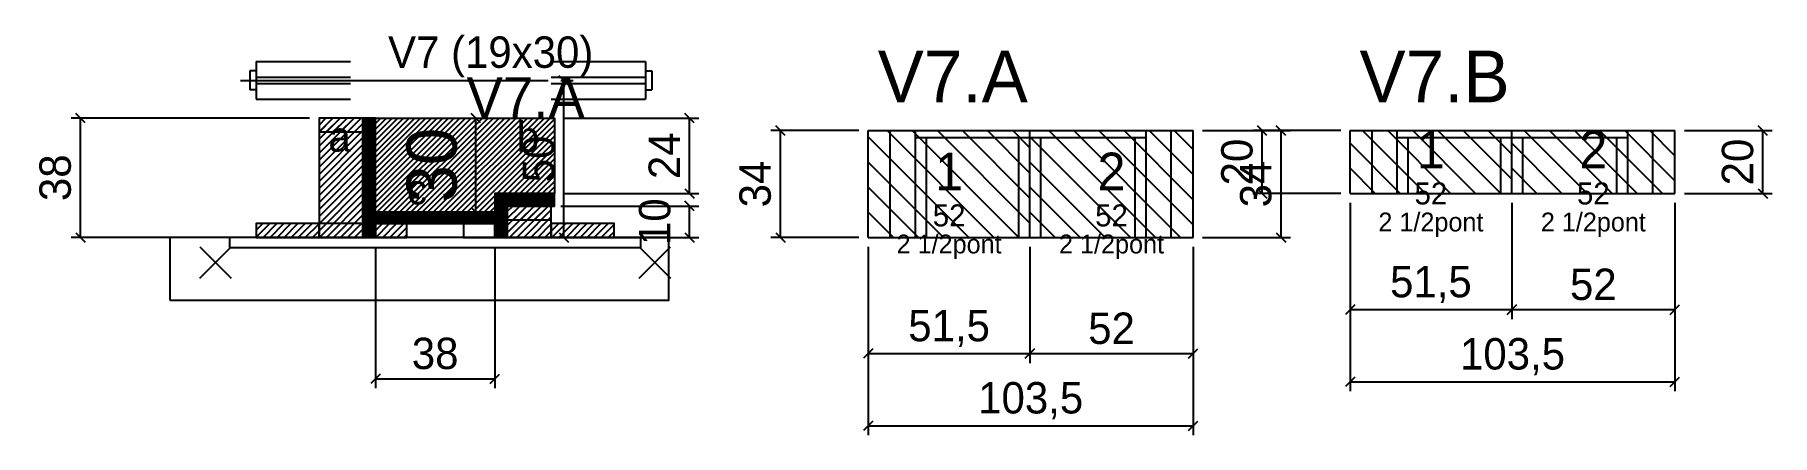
# Model space of a CAD drawing. Extents: x -69 to 485, y -97 to 31.
import ezdxf
from ezdxf.enums import TextEntityAlignment as Align

# ---------------------------------------------------------------- set-up
doc = ezdxf.new("R2010")
doc.units = 0
for name, color, linetype in [('5', 5, 'Continuous'), ('barrote', 126, 'Continuous'), ('CONCRETO', 251, 'Continuous'), ('COTA', 241, 'Continuous'), ('Cota Seção (2x)', 241, 'Continuous'), ('detalhes', 7, 'Continuous'), ('Hachura', 251, 'Continuous'), ('Madeira', 126, 'Continuous'), ('NOMENCLATURA', 7, 'Continuous'), ('Painéis', 200, 'Continuous'), ('presilha', 224, 'Continuous'), ('Reaproveitamento', 30, 'Continuous'), ('SARR_2.2x7', 40, 'Continuous'), ('SARR_3.5x7', 81, 'Continuous'), ('SCO-___-LAJ', 224, 'Continuous'), ('TENSOR', 224, 'Continuous'), ('texto', 7, 'Continuous'), ('Texto Seção', 7, 'Continuous')]:
    doc.layers.add(name, color=color, linetype=linetype)
doc.dimstyles.new('PAINEL', dxfattribs={"dimtxt": 10, "dimasz": 3, "dimexe": 3, "dimexo": 3, "dimgap": 3, "dimtad": 1, "dimblk": 'OBLIQUE', "dimblk1": 'OBLIQUE', "dimcen": 2.5, "dimclrd": 4, "dimclre": 4, "dimclrt": 240, "dimazin": 3, "dimtfac": 1, "dimtmove": 0, "dimatfit": 3})
doc.dimstyles.new('SECAO2X', dxfattribs={"dimtxt": 16, "dimasz": 3, "dimexe": 3, "dimexo": 3, "dimgap": 3, "dimtad": 1, "dimblk": 'OBLIQUE', "dimblk1": 'OBLIQUE', "dimcen": 2.5, "dimclrd": 4, "dimclre": 4, "dimclrt": 240, "dimazin": 3, "dimtfac": 1, "dimtmove": 0, "dimatfit": 3})

# ---------------------------------------------------------------- blocks, each defined once
blk = doc.blocks.new('_OBLIQUE')
at = {"color": 0, "linetype": 'BYBLOCK'}
blk.add_line((-0.5, -0.5), (0.5, 0.5), dxfattribs=at)

msp = doc.modelspace()

# ---------------------------------------------------------------- hatches: boundary and pattern name
at = {"layer": 'COTA'}
h = msp.add_hatch(dxfattribs=at)
h.set_pattern_fill('ANSI31', scale=0.4)
h.paths.add_polyline_path([(40, -26), (40, 4), (97, 4), (97, -20), (78, -20), (78, -26)])
at = {"layer": 'Hachura'}
h = msp.add_hatch(dxfattribs=at)
h.set_pattern_fill('ANSI31', scale=0.5)
h.paths.add_polyline_path([(22, -34), (36, -34), (36, 4), (22, 4)])
h = msp.add_hatch(dxfattribs=at)
h.set_pattern_fill('ANSI31', scale=0.5)
h.paths.add_polyline_path([(22, -0.4), (36, -0.4), (36, 4), (22, 4)])
h = msp.add_hatch(dxfattribs=at)
h.set_pattern_fill('SOLID')
h.paths.add_polyline_path([(36, -34), (40, -34), (40, 4), (36, 4)])
h = msp.add_hatch(dxfattribs=at)
h.set_pattern_fill('SOLID')
h.paths.add_polyline_path([(78, -24), (97, -24), (97, -20), (78, -20)])
h = msp.add_hatch(dxfattribs=at)
h.set_pattern_fill('SOLID')
h.paths.add_polyline_path([(40, -29.6), (78, -29.6), (78, -26), (40, -26)])
h = msp.add_hatch(dxfattribs=at)
h.set_pattern_fill('SOLID')
h.paths.add_polyline_path([(78, -34), (82, -34), (82, -24), (78, -24)])
h = msp.add_hatch(dxfattribs=at)
h.set_pattern_fill('ANSI31', scale=0.5)
h.paths.add_polyline_path([(82, -34), (96, -34), (96, -24), (82, -24)])
h = msp.add_hatch(dxfattribs=at)
h.set_pattern_fill('ANSI31', scale=0.5)
h.paths.add_polyline_path([(82, -28.4), (96, -28.4), (96, -24), (82, -24)])
h = msp.add_hatch(dxfattribs=at)
h.set_pattern_fill('ANSI31', scale=0.5)
h.paths.add_polyline_path([(2, -34), (22, -34), (22, -29.6), (2, -29.6)])
h = msp.add_hatch(dxfattribs=at)
h.set_pattern_fill('ANSI31', scale=0.5)
h.paths.add_polyline_path([(40, -34), (50, -34), (50, -29.6), (40, -29.6)])
h = msp.add_hatch(dxfattribs=at)
h.set_pattern_fill('ANSI31', scale=0.5)
h.paths.add_polyline_path([(96, -34), (116, -34), (116, -29.6), (96, -29.6)])

# ---------------------------------------------------------------- linework, layer by layer
for p, q in [((0, 19), (0, 13)), ((2, 19), (0, 19)), ((2, 22), (32, 22)), ((2, 22), (2, 10)), ((2, 17), (32, 17)), ((96, 22), (126, 22)), ((96, 17), (126, 17)), ((126, 22), (126, 10)), ((126, 19), (128, 19)), ((128, 19), (128, 13)), ((2, 13), (0, 13)), ((2, 15), (32, 15)), ((96, 15), (126, 15)), ((126, 13), (128, 13)), ((2, 10), (32, 10)), ((96, 10), (126, 10))]:
    msp.add_line(p, q)
at = {"layer": 'barrote'}
msp.add_lwpolyline([(-25.5, -54), (133.5, -54), (133.5, -34), (-25.5, -34)], close=True, dxfattribs=at)
at = {"layer": 'CONCRETO'}
msp.add_lwpolyline([(40, -26), (40, 4), (97, 4), (97, -20), (78, -20), (78, -26)], close=True, dxfattribs=at)
at = {"layer": 'Madeira'}
for points in [[(22, -34), (36, -34), (36, 4), (22, 4)], [(22, -0.4), (36, -0.4), (36, 4), (22, 4)], [(82, -34), (96, -34), (96, -24), (82, -24)], [(82, -28.4), (96, -28.4), (96, -24), (82, -24)], [(2, -34), (22, -34), (22, -29.6), (2, -29.6)], [(22, -34), (36, -34), (36, -29.6), (22, -29.6)], [(40, -34), (50, -34), (50, -29.6), (40, -29.6)], [(68, -34), (78, -34), (78, -29.6), (68, -29.6)], [(96, -34), (116, -34), (116, -29.6), (96, -29.6)]]:
    msp.add_lwpolyline(points, close=True, dxfattribs=at)
at = {"layer": 'Painéis'}
for p, q in [((197, 0), (248.5, 0)), ((197, -34), (197, 0)), ((248.5, -34), (248.5, 0)), ((248.5, -34), (248.5, 0)), ((248.5, 0), (300.5, 0)), ((248.5, -34), (248.5, 0)), ((300.5, -34), (300.5, 0)), ((350.5, 0), (402, 0)), ((350.5, -20), (350.5, 0)), ((402, -20), (402, 0)), ((402, -20), (402, 0)), ((402, 0), (454, 0)), ((402, -20), (402, 0)), ((454, -20), (454, 0)), ((350.5, -20), (402, -20)), ((402, -20), (454, -20)), ((197, -34), (248.5, -34)), ((248.5, -34), (300.5, -34))]:
    msp.add_line(p, q, dxfattribs=at)
for points in [[(36, -34), (40, -34), (40, 4), (36, 4)], [(78, -24), (97, -24), (97, -20), (78, -20)], [(40, -29.6), (78, -29.6), (78, -26), (40, -26)], [(78, -34), (82, -34), (82, -24), (78, -24)]]:
    msp.add_lwpolyline(points, close=True, dxfattribs=at)
at = {"layer": 'presilha'}
for p, q in [((-16, -47), (-6, -37)), ((-16, -37), (-6, -47)), ((124, -47), (134, -37)), ((124, -37), (134, -47))]:
    msp.add_line(p, q, dxfattribs=at)
at = {"layer": 'Reaproveitamento', "color": 30}
for p, q in [((237, -34), (203, 0)), ((245, -34), (211, 0)), ((248.5, -29.5), (219, 0)), ((248.5, -21.5), (227, 0)), ((248.5, -13.5), (235, 0)), ((248.5, -5.5), (243, 0)), ((288.5, -34), (254.5, 0)), ((296.5, -34), (262.5, 0)), ((300.5, -30), (270.5, 0)), ((300.5, -22), (278.5, 0)), ((300.5, -14), (286.5, 0)), ((300.5, -6), (294.5, 0)), ((374.5, -20), (354.5, 0)), ((382.5, -20), (362.5, 0)), ((390.5, -20), (370.5, 0)), ((398.5, -20), (378.5, 0)), ((402, -15.5), (386.5, 0)), ((402, -7.5), (394.5, 0)), ((426, -20), (406, 0)), ((434, -20), (414, 0)), ((442, -20), (422, 0)), ((450, -20), (430, 0)), ((454, -16), (438, 0)), ((454, -8), (446, 0)), ((454, 0), (454, 0)), ((229, -34), (197, -2)), ((280.5, -34), (248.5, -2)), ((366.5, -20), (350.5, -4)), ((418, -20), (402, -4)), ((221, -34), (197, -10)), ((272.5, -34), (248.5, -10)), ((358.5, -20), (350.5, -12)), ((410, -20), (402, -12)), ((213, -34), (197, -18)), ((264.5, -34), (248.5, -18)), ((350.5, -20), (350.5, -20)), ((402, -20), (402, -20)), ((205, -34), (197, -26)), ((256.5, -34), (248.5, -26)), ((197, -34), (197, -34)), ((248.5, -34), (248.5, -34))]:
    msp.add_line(p, q, dxfattribs=at)
at = {"layer": 'SARR_2.2x7'}
for p, q in [((204, -34), (204, 0)), ((293.5, -34), (293.5, 0)), ((357.5, -20), (357.5, 0)), ((447, -20), (447, 0)), ((212, -2.2), (248.5, -2.2)), ((248.5, -2.2), (285.5, -2.2)), ((365.5, -2.2), (402, -2.2)), ((402, -2.2), (439, -2.2))]:
    msp.add_line(p, q, dxfattribs=at)
at = {"layer": 'SARR_3.5x7'}
for p, q in [((212, -34), (212, 0)), ((248.5, -34), (248.5, 0)), ((248.5, -34), (248.5, 0)), ((285.5, -34), (285.5, 0)), ((365.5, -20), (365.5, 0)), ((402, -20), (402, 0)), ((402, -20), (402, 0)), ((439, -20), (439, 0)), ((215.5, -34), (215.5, -2.2)), ((245, -34), (245, -2.2)), ((252, -34), (252, -2.2)), ((282, -34), (282, -2.2)), ((369, -20), (369, -2.2)), ((398.5, -20), (398.5, -2.2)), ((405.5, -20), (405.5, -2.2)), ((435.5, -20), (435.5, -2.2)), ((365.5, -20), (369, -20)), ((398.5, -20), (402, -20)), ((402, -20), (405.5, -20)), ((435.5, -20), (439, -20)), ((212, -34), (215.5, -34)), ((245, -34), (248.5, -34)), ((248.5, -34), (252, -34)), ((282, -34), (285.5, -34))]:
    msp.add_line(p, q, dxfattribs=at)
at = {"layer": 'SCO-___-LAJ'}
msp.add_lwpolyline([(-6.5, -37.2), (124.5, -37.2), (124.5, -34), (-6.5, -34)], close=True, dxfattribs=at)
at = {"layer": 'TENSOR'}
msp.add_line((-3, 16), (95, 16), dxfattribs=at)

# ---------------------------------------------------------------- texts
at = {"layer": '5'}
for s, height, p in [('1', 12, (376.25, -6)), ('2', 12, (428, -6)), ('1', 12, (222.75, -13)), ('2', 12, (274.5, -13)), ('52', 7, (376.25, -20)), ('52', 7, (428, -20)), ('52', 7, (222.75, -27)), ('52', 7, (274.5, -27))]:
    msp.add_text(s, height=height, dxfattribs=at).set_placement(p, align=Align.MIDDLE_CENTER)
at = {"layer": 'detalhes'}
for s, p in [('a', (25, -6.7)), ('b', (85, -6.7)), ('c', (50, -23.5))]:
    msp.add_text(s, height=9.6, dxfattribs=at).set_placement(p)
at = {"layer": 'NOMENCLATURA'}
for s, p in [('V7.A', (200, 9)), ('V7.B', (353.5, 9))]:
    msp.add_text(s, height=16.5, dxfattribs=at).set_placement(p)
at = {"layer": 'texto', "char_height": 6, "attachment_point": 5}
for insert in [(376.25, -30), (428, -30), (222.75, -37), (274.5, -37)]:
    msp.add_mtext('2 1/2pont', dxfattribs=dict(at, insert=insert))
at = {"layer": 'Texto Seção'}
for s, height, p in [('V7 (19x30)', 10, (44, 20)), ('V7.A', 13, (69, 4))]:
    msp.add_text(s, height=height, dxfattribs=at).set_placement(p)

# ---------------------------------------------------------------- dimensions: what is measured, and where the dimension line sits
at = {"layer": 'COTA'}
for base, p1, p2 in [((100, -34), (96, -34), (96, 16)), ((-54, -34), (2, -34), (22, 4)), ((140, -20), (97, -20), (97, 4)), ((169, -34), (197, -34), (197, 0)), ((328.5, -34), (300.5, -34), (300.5, 0)), ((322.5, -20), (350.5, -20), (350.5, 0)), ((482, -20), (454, -20), (454, 0)), ((140, -34), (96, -34), (96, -24))]:
    msp.add_linear_dim(base=base, p1=p1, p2=p2, angle=90, dimstyle='PAINEL', dxfattribs=at).render()
for base, p1, p2 in [((350.5, -57), (350.5, -20), (402, -20)), ((350.5, -80), (350.5, -20), (454, -20)), ((402, -57), (402, -20), (454, -20)), ((40, -79), (40, -34), (78, -34)), ((197, -71), (197, -34), (248.5, -34)), ((197, -94), (197, -34), (300.5, -34)), ((248.5, -71), (248.5, -34), (300.5, -34))]:
    msp.add_linear_dim(base=base, p1=p1, p2=p2, dimstyle='PAINEL', dxfattribs=at).render()
at = {"layer": 'Cota Seção (2x)'}
msp.add_linear_dim(base=(72, -26), p1=(40, -26), p2=(40, 4), angle=90, dimstyle='SECAO2X', dxfattribs=at).render()

doc.saveas('drawing.dxf')
